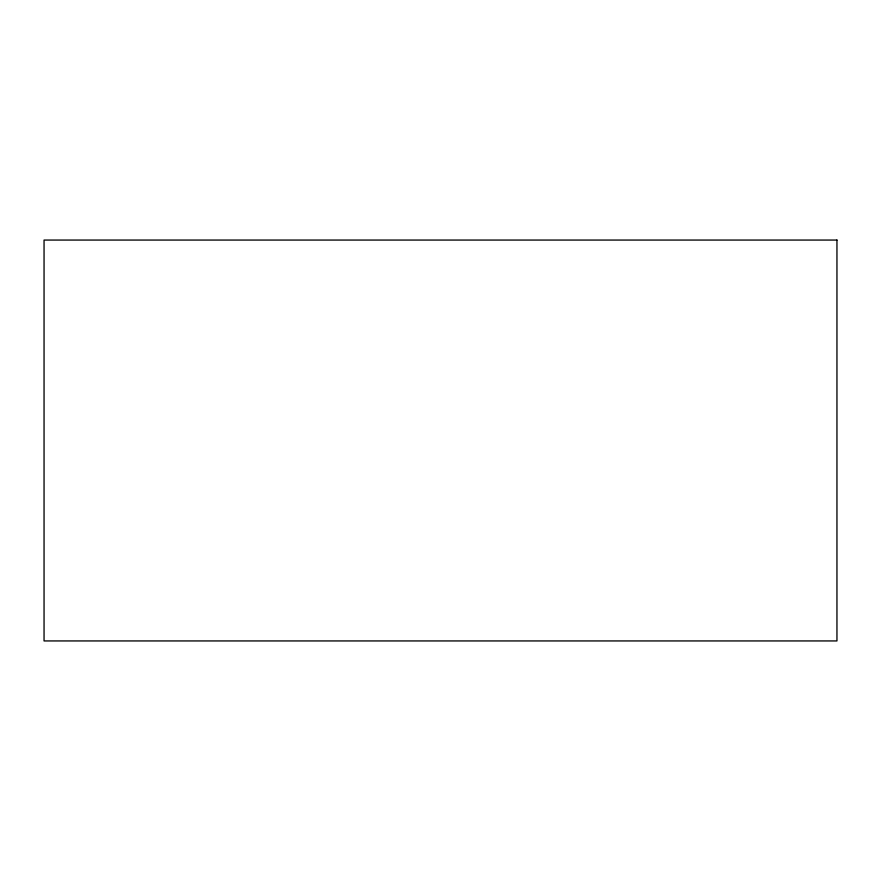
<?xml version="1.0" encoding="UTF-8"?>
<svg xmlns="http://www.w3.org/2000/svg" width="881" height="881" viewBox="0 0 881 881"><rect width="100%" height="100%" fill="white"/><g stroke="black" fill="none" stroke-linecap="round" stroke-linejoin="round"><path stroke-width="1.32" d="M836.95 240.061L44.05 240.061L44.05 640.939L836.95 640.939L836.95 240.061"/></g></svg>
